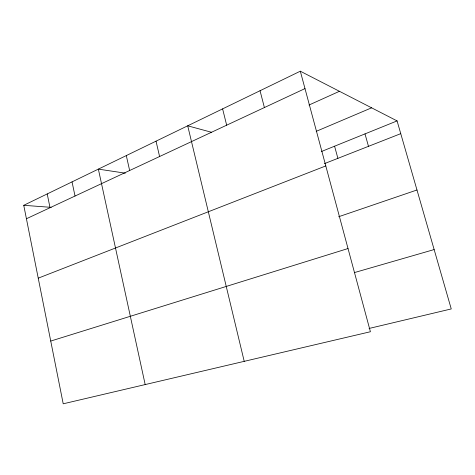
<?xml version="1.0" encoding="UTF-8"?>
<svg xmlns="http://www.w3.org/2000/svg" width="475" height="475" viewBox="0 0 475 475"><rect width="100%" height="100%" fill="white"/><g stroke="black" fill="none" stroke-linecap="round" stroke-linejoin="round"><path stroke-width="0.71" d="M300.313 71.197L370.405 331.74L63.211 403.803L23.75 205.307L300.313 71.197L397.082 120.911L451.25 308.934L369.057 328.468M26.422 218.743L304.992 88.587M309.005 105.028L339.453 91.301M316.19 131.349L371.61 107.825M321.522 151.483L397.082 120.911M324.389 163.655L400.752 133.659M38.232 278.166L325.797 165.923M338.663 216.737L416.979 189.988M50.736 341.062L348.021 248.538M354.439 272.579L434.144 249.565M23.75 205.307L51.187 207.349M125.299 173.167L98.361 169.13L145.178 384.572M211.708 132.329L187.708 125.804L244.215 361.338M365.002 133.891L368.481 146.33M334.584 146.199L337.891 158.347M260.045 90.725L264.397 107.558M222.609 108.876L226.664 125.186M156.026 141.164L159.588 156.524M126.302 155.58L129.651 170.513M72.04 181.889L75.026 196.038M47.215 193.931L50.035 207.712"/></g></svg>
